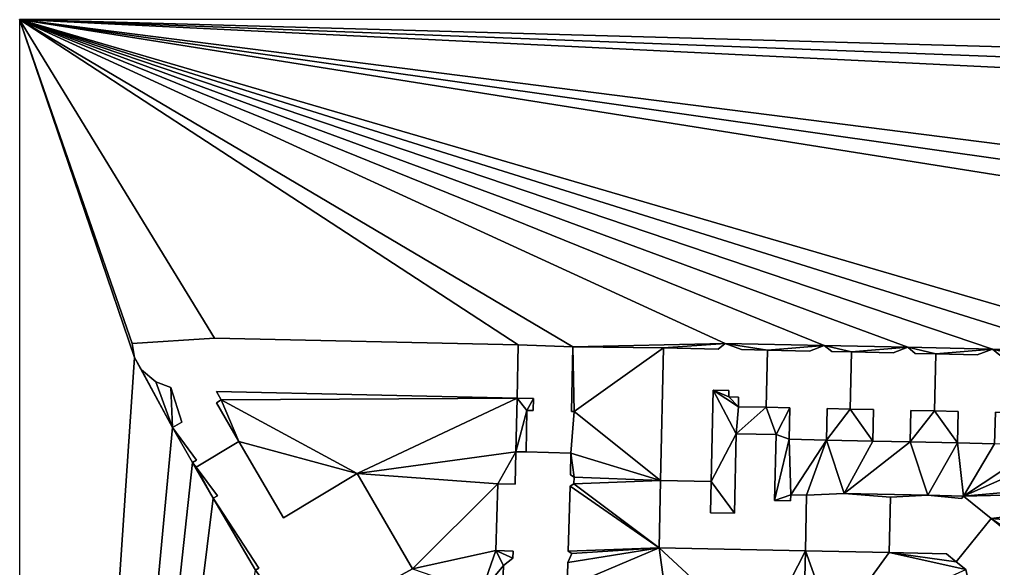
# Model space of a CAD drawing. Header units: metres. Extents: x -294 to 341, y -206 to 204.
# Drawn here: x -293.8 to -98.1, y 93.4 to 203.7 of the extents above; entities that cross this region are included whole.
import ezdxf

# ---------------------------------------------------------------- set-up
doc = ezdxf.new("R2010")
doc.units = ezdxf.units.M

msp = doc.modelspace()

# ---------------------------------------------------------------- linework, layer by layer
at = {"layer": '363100012073528'}
for points in [[(-193.85, 127.65, 14.31), (-193.85, 127.65, 14.33), (-193.61, 138.34, 14.33), (-193.61, 138.34, 14.31), (-193.85, 127.65, 14.31)], [(-190.57, 127.58, 14.33), (-190.62, 125.18, 14.33), (-191.87, 125.2, 14.33), (-192.04, 116.84, 14.33), (-183.02, 116.59, 14.33), (-182.35, 124.97, 14.33), (-182.92, 124.98, 14.33), (-182.64, 137.99, 14.33), (-193.61, 138.34, 14.33), (-193.85, 127.65, 14.33), (-190.57, 127.58, 14.33)], [(-183.02, 116.59, 0), (-192.04, 116.84, 0), (-191.87, 125.2, 0), (-190.62, 125.18, 0), (-190.57, 127.58, 0), (-193.85, 127.65, 0), (-193.61, 138.34, 0), (-182.64, 137.99, 0), (-182.92, 124.98, 0), (-182.35, 124.97, 0), (-183.02, 116.59, 0)], [(-193.61, 138.34, 14.33), (-182.64, 137.99, 14.33), (-182.64, 137.99, 0), (-193.61, 138.34, 0), (-193.61, 138.34, 14.33)], [(-182.64, 137.99, 0), (-182.64, 137.99, 14.33), (-182.92, 124.98, 14.33), (-182.92, 124.98, 0), (-182.64, 137.99, 0)], [(-190.57, 127.58, 14.33), (-193.85, 127.65, 14.33), (-193.85, 127.65, 0), (-190.57, 127.58, 0), (-190.57, 127.58, 14.33)], [(-190.62, 125.18, 0), (-190.62, 125.18, 14.33), (-190.57, 127.58, 14.33), (-190.57, 127.58, 0), (-190.62, 125.18, 0)], [(-192.04, 116.84, 14.33), (-191.87, 125.2, 14.33), (-191.87, 125.2, 0), (-192.04, 116.84, 0), (-192.04, 116.84, 14.33)], [(-191.87, 125.2, 0), (-191.87, 125.2, 14.33), (-190.62, 125.18, 14.33), (-190.62, 125.18, 0), (-191.87, 125.2, 0)], [(-183.02, 116.59, 0), (-182.35, 124.97, 0), (-182.35, 124.97, 14.33), (-183.02, 116.59, 14.33), (-183.02, 116.59, 0)], [(-182.92, 124.98, 0), (-182.92, 124.98, 14.33), (-182.35, 124.97, 14.33), (-182.35, 124.97, 0), (-182.92, 124.98, 0)], [(-183.02, 116.59, 12.72), (-183.02, 116.59, 14.33), (-192.04, 116.84, 14.33), (-192.04, 116.84, 12.72), (-183.02, 116.59, 12.72)]]:
    msp.add_polyline3d(points, dxfattribs=at)
at = {"layer": '363100012078363'}
for points in [[(-105.64, 94.79, 11.44), (-105.64, 94.79, 11.98), (-98.59, 103.47, 11.98), (-98.59, 103.47, 11.44), (-105.64, 94.79, 11.44)], [(-100.48, 78.66, 0), (-103.7, 93.21, 0), (-105.64, 94.79, 0), (-98.59, 103.47, 0), (-94.36, 100.04, 0), (-93.68, 100.19, 0), (-91.86, 91.95, 0), (-89.44, 81.12, 0), (-100.48, 78.66, 0)], [(-89.44, 81.12, 11.98), (-91.86, 91.95, 11.98), (-93.68, 100.19, 11.98), (-94.36, 100.04, 11.98), (-98.59, 103.47, 11.98), (-105.64, 94.79, 11.98), (-103.7, 93.21, 11.98), (-100.48, 78.66, 11.98), (-89.44, 81.12, 11.98)], [(-98.59, 103.47, 11.98), (-94.36, 100.04, 11.98), (-94.36, 100.04, 0), (-98.59, 103.47, 0), (-98.59, 103.47, 11.98)], [(-105.64, 94.79, 0), (-103.7, 93.21, 0), (-103.7, 93.21, 11.98), (-105.64, 94.79, 11.98), (-105.64, 94.79, 0)]]:
    msp.add_polyline3d(points, dxfattribs=at)
at = {"layer": '363100012080907'}
for points in [[(-194.68, 95.5, 0), (-194.64, 96.95, 0), (-198.13, 97.05, 0), (-197.75, 110.45, 0), (-194.26, 110.35, 0), (-194.08, 116.9, 0), (-192.04, 116.84, 0), (-183.02, 116.59, 0), (-183.15, 112.27, 0), (-182.41, 111.75, 0), (-182.45, 110.44, 0), (-183.21, 109.96, 0), (-183.58, 96.94, 0), (-182.84, 96.42, 0), (-183.64, 94.67, 0), (-183.78, 89.74, 0)], [(-183.02, 116.59, 12.72), (-192.04, 116.84, 12.72), (-194.08, 116.9, 12.72), (-194.26, 110.35, 12.72), (-197.75, 110.45, 12.72), (-198.13, 97.05, 12.72), (-194.64, 96.95, 12.72), (-194.68, 95.5, 12.72), (-196.58, 94.03, 12.72), (-196.63, 92.19, 12.72)], [(-194.26, 110.35, 0), (-194.26, 110.35, 12.72), (-194.08, 116.9, 12.72), (-194.08, 116.9, 0), (-194.26, 110.35, 0)], [(-194.08, 116.9, 0), (-194.08, 116.9, 12.72), (-192.04, 116.84, 12.72), (-192.04, 116.84, 0), (-194.08, 116.9, 0)], [(-183.78, 89.74, 12.72), (-183.64, 94.67, 12.72), (-182.84, 96.42, 12.72), (-183.58, 96.94, 12.72), (-183.21, 109.96, 12.72), (-182.45, 110.44, 12.72), (-182.41, 111.75, 12.72), (-183.15, 112.27, 12.72), (-183.02, 116.59, 12.72)], [(-183.02, 116.59, 0), (-183.02, 116.59, 12.72), (-183.15, 112.27, 12.72), (-183.15, 112.27, 0), (-183.02, 116.59, 0)], [(-183.15, 112.27, 0), (-183.15, 112.27, 12.72), (-182.41, 111.75, 12.72), (-182.41, 111.75, 0), (-183.15, 112.27, 0)], [(-182.41, 111.75, 0), (-182.41, 111.75, 12.72), (-182.45, 110.44, 12.72), (-182.45, 110.44, 0), (-182.41, 111.75, 0)], [(-198.13, 97.05, 0), (-198.13, 97.05, 12.72), (-197.75, 110.45, 12.72), (-197.75, 110.45, 0), (-198.13, 97.05, 0)], [(-197.75, 110.45, 0), (-197.75, 110.45, 12.72), (-194.26, 110.35, 12.72), (-194.26, 110.35, 0), (-197.75, 110.45, 0)], [(-183.21, 109.96, 0), (-183.21, 109.96, 12.72), (-183.58, 96.94, 12.72), (-183.58, 96.94, 0), (-183.21, 109.96, 0)], [(-182.45, 110.44, 0), (-182.45, 110.44, 12.72), (-183.21, 109.96, 12.72), (-183.21, 109.96, 0), (-182.45, 110.44, 0)], [(-194.64, 96.95, 0), (-194.64, 96.95, 12.72), (-198.13, 97.05, 12.72), (-198.13, 97.05, 0), (-194.64, 96.95, 0)], [(-194.68, 95.5, 0), (-194.68, 95.5, 12.72), (-194.64, 96.95, 12.72), (-194.64, 96.95, 0), (-194.68, 95.5, 0)], [(-182.84, 96.42, 0), (-182.84, 96.42, 12.72), (-183.64, 94.67, 12.72), (-183.64, 94.67, 0), (-182.84, 96.42, 0)], [(-183.58, 96.94, 0), (-183.58, 96.94, 12.72), (-182.84, 96.42, 12.72), (-182.84, 96.42, 0), (-183.58, 96.94, 0)], [(-196.63, 92.19, 0), (-196.58, 94.03, 0), (-194.68, 95.5, 0)], [(-196.63, 92.19, 0), (-196.63, 92.19, 12.72), (-196.58, 94.03, 12.72), (-196.58, 94.03, 0), (-196.63, 92.19, 0)], [(-196.58, 94.03, 0), (-196.58, 94.03, 12.72), (-194.68, 95.5, 12.72), (-194.68, 95.5, 0), (-196.58, 94.03, 0)], [(-183.64, 94.67, 0), (-183.64, 94.67, 12.72), (-183.78, 89.74, 12.72), (-183.78, 89.74, 0), (-183.64, 94.67, 0)]]:
    msp.add_polyline3d(points, dxfattribs=at)
at = {"layer": '363100012086741'}
for points in [[(-97.75, 124.82, 0), (-97.89, 118.5, 0), (-105.36, 118.66, 0), (-105.22, 124.98, 0), (-109.98, 125.09, 0), (-109.73, 136.56, 0), (-101.42, 136.38, 0), (-98.35, 137.49, 0), (-96.82, 136.28, 0), (-92.84, 136.19, 0), (-93.09, 124.72, 0), (-97.75, 124.82, 0)], [(-109.98, 125.09, 14.27), (-105.22, 124.98, 14.27), (-105.36, 118.66, 14.27), (-97.89, 118.5, 14.27), (-97.75, 124.82, 14.27), (-93.09, 124.72, 14.27), (-92.84, 136.19, 14.27), (-96.82, 136.28, 14.27), (-98.35, 137.49, 14.27), (-101.42, 136.38, 14.27), (-109.73, 136.56, 14.27), (-109.98, 125.09, 14.27)], [(-101.42, 136.38, 0), (-101.42, 136.38, 14.27), (-98.35, 137.49, 14.27), (-98.35, 137.49, 0), (-101.42, 136.38, 0)], [(-98.35, 137.49, 0), (-98.35, 137.49, 14.27), (-96.82, 136.28, 14.27), (-96.82, 136.28, 0), (-98.35, 137.49, 0)], [(-109.98, 125.09, 14.24), (-109.98, 125.09, 14.27), (-109.73, 136.56, 14.27), (-109.73, 136.56, 14.24), (-109.98, 125.09, 14.24)], [(-109.73, 136.56, 0), (-109.73, 136.56, 14.27), (-101.42, 136.38, 14.27), (-101.42, 136.38, 0), (-109.73, 136.56, 0)], [(-105.22, 124.98, 14.27), (-109.98, 125.09, 14.27), (-109.98, 125.09, 0), (-105.22, 124.98, 0), (-105.22, 124.98, 14.27)], [(-105.36, 118.66, 0), (-105.36, 118.66, 14.27), (-105.22, 124.98, 14.27), (-105.22, 124.98, 0), (-105.36, 118.66, 0)], [(-97.89, 118.5, 0), (-97.89, 118.5, 14.27), (-105.36, 118.66, 14.27), (-105.36, 118.66, 0), (-97.89, 118.5, 0)]]:
    msp.add_polyline3d(points, dxfattribs=at)
at = {"layer": '363100012096870'}
for points in [[(-114.88, 118.87, 14.24), (-114.74, 125.19, 14.24), (-109.98, 125.09, 14.24), (-109.73, 136.56, 14.24), (-113.84, 136.65, 14.24), (-115.36, 137.86, 14.24), (-118.3, 136.74, 14.24), (-126.64, 136.93, 14.24), (-126.89, 125.46, 14.24), (-122.25, 125.36, 14.24), (-122.39, 119.03, 14.24), (-114.88, 118.87, 14.24)], [(-114.74, 125.19, 0), (-114.88, 118.87, 0), (-122.39, 119.03, 0), (-122.25, 125.36, 0), (-126.89, 125.46, 0), (-126.64, 136.93, 0), (-118.3, 136.74, 0), (-115.36, 137.86, 0), (-113.84, 136.65, 0), (-109.73, 136.56, 0), (-109.98, 125.09, 0), (-114.74, 125.19, 0)], [(-118.3, 136.74, 0), (-118.3, 136.74, 14.24), (-115.36, 137.86, 14.24), (-115.36, 137.86, 0), (-118.3, 136.74, 0)], [(-115.36, 137.86, 0), (-115.36, 137.86, 14.24), (-113.84, 136.65, 14.24), (-113.84, 136.65, 0), (-115.36, 137.86, 0)], [(-126.64, 136.93, 0), (-126.64, 136.93, 14.24), (-118.3, 136.74, 14.24), (-118.3, 136.74, 0), (-126.64, 136.93, 0)], [(-113.84, 136.65, 0), (-113.84, 136.65, 14.24), (-109.73, 136.56, 14.24), (-109.73, 136.56, 0), (-113.84, 136.65, 0)], [(-122.25, 125.36, 0), (-122.25, 125.36, 14.24), (-126.89, 125.46, 14.24), (-126.89, 125.46, 0), (-122.25, 125.36, 0)], [(-122.39, 119.03, 0), (-122.39, 119.03, 14.24), (-122.25, 125.36, 14.24), (-122.25, 125.36, 0), (-122.39, 119.03, 0)], [(-114.74, 125.19, 0), (-114.74, 125.19, 14.24), (-114.88, 118.87, 14.24), (-114.88, 118.87, 0), (-114.74, 125.19, 0)], [(-109.98, 125.09, 0), (-109.98, 125.09, 14.24), (-114.74, 125.19, 14.24), (-114.74, 125.19, 0), (-109.98, 125.09, 0)], [(-114.88, 118.87, 0), (-114.88, 118.87, 14.24), (-122.39, 119.03, 14.24), (-122.39, 119.03, 0), (-114.88, 118.87, 0)]]:
    msp.add_polyline3d(points, dxfattribs=at)
at = {"layer": '363100012098259'}
for points in [[(-271.21, 138.65, 0), (-271.21, 138.65, 14.31), (-254.63, 139.72, 14.31), (-254.63, 139.72, 0), (-271.21, 138.65, 0)], [(-249.75, 118.96, 14.31), (-254.28, 126.74, 14.31), (-253.3, 127.29, 14.31), (-254.27, 129.01, 14.31), (-193.85, 127.65, 14.31), (-193.61, 138.34, 14.31), (-254.63, 139.72, 14.31), (-271.21, 138.65, 14.31), (-270.73, 135.82, 14.31), (-269.3, 133.33, 14.31), (-266.41, 130.93, 14.31), (-263.41, 129.77, 14.31), (-261.2, 122.83, 14.31), (-263.11, 121.73, 14.31), (-258.26, 115.19, 14.31), (-259.04, 114.72, 14.31), (-258.36, 113.76, 14.31), (-249.75, 118.96, 14.31)], [(-193.85, 127.65, 0), (-254.27, 129.01, 0), (-253.3, 127.29, 0), (-254.28, 126.74, 0), (-249.75, 118.96, 0), (-258.36, 113.76, 0), (-259.04, 114.72, 0), (-258.26, 115.19, 0), (-263.11, 121.73, 0), (-261.2, 122.83, 0), (-263.41, 129.77, 0), (-266.41, 130.93, 0), (-269.3, 133.33, 0), (-270.73, 135.82, 0), (-271.21, 138.65, 0), (-254.63, 139.72, 0), (-193.61, 138.34, 0), (-193.85, 127.65, 0)], [(-254.63, 139.72, 0), (-254.63, 139.72, 14.31), (-193.61, 138.34, 14.31), (-193.61, 138.34, 0), (-254.63, 139.72, 0)], [(-270.73, 135.82, 0), (-270.73, 135.82, 14.31), (-271.21, 138.65, 14.31), (-271.21, 138.65, 0), (-270.73, 135.82, 0)], [(-269.3, 133.33, 0), (-269.3, 133.33, 14.31), (-270.73, 135.82, 14.31), (-270.73, 135.82, 0), (-269.3, 133.33, 0)], [(-266.41, 130.93, 0), (-266.41, 130.93, 14.31), (-269.3, 133.33, 14.31), (-269.3, 133.33, 0), (-266.41, 130.93, 0)], [(-263.41, 129.77, 0), (-263.41, 129.77, 14.31), (-266.41, 130.93, 14.31), (-266.41, 130.93, 0), (-263.41, 129.77, 0)], [(-261.2, 122.83, 0), (-261.2, 122.83, 14.31), (-263.41, 129.77, 14.31), (-263.41, 129.77, 0), (-261.2, 122.83, 0)], [(-253.3, 127.29, 0), (-253.3, 127.29, 14.31), (-254.28, 126.74, 14.31), (-254.28, 126.74, 0), (-253.3, 127.29, 0)], [(-193.85, 127.65, 0), (-193.85, 127.65, 14.31), (-254.27, 129.01, 14.31), (-254.27, 129.01, 0), (-193.85, 127.65, 0)], [(-254.27, 129.01, 0), (-254.27, 129.01, 14.31), (-253.3, 127.29, 14.31), (-253.3, 127.29, 0), (-254.27, 129.01, 0)], [(-249.75, 118.96, 0), (-254.28, 126.74, 0), (-254.28, 126.74, 14.31), (-249.75, 118.96, 14.31), (-249.75, 118.96, 0)], [(-263.11, 121.73, 0), (-263.11, 121.73, 14.31), (-261.2, 122.83, 14.31), (-261.2, 122.83, 0), (-263.11, 121.73, 0)], [(-258.26, 115.19, 0), (-258.26, 115.19, 14.31), (-263.11, 121.73, 14.31), (-263.11, 121.73, 0), (-258.26, 115.19, 0)], [(-249.75, 118.96, 14.14), (-249.75, 118.96, 14.31), (-258.36, 113.76, 14.31), (-258.36, 113.76, 14.14), (-249.75, 118.96, 14.14)], [(-259.04, 114.72, 0), (-259.04, 114.72, 14.31), (-258.26, 115.19, 14.31), (-258.26, 115.19, 0), (-259.04, 114.72, 0)], [(-258.36, 113.76, 14.31), (-259.04, 114.72, 14.31), (-259.04, 114.72, 0), (-258.36, 113.76, 0), (-258.36, 113.76, 14.31)]]:
    msp.add_polyline3d(points, dxfattribs=at)
at = {"layer": '363100012106107'}
for points in [[(-118.82, 107.78, 0), (-119.07, 96.62, 0), (-135.92, 96.98, 0), (-135.68, 108.16, 0), (-128.16, 108.52, 0), (-118.82, 107.78, 0)], [(-135.68, 108.16, 11.44), (-135.92, 96.98, 11.44), (-119.07, 96.62, 11.44), (-118.82, 107.78, 11.44), (-128.16, 108.52, 11.44), (-135.68, 108.16, 11.44)], [(-135.68, 108.16, 0), (-135.68, 108.16, 11.44), (-128.16, 108.52, 11.44), (-128.16, 108.52, 0), (-135.68, 108.16, 0)], [(-128.16, 108.52, 11.44), (-118.82, 107.78, 11.44), (-118.82, 107.78, 0), (-128.16, 108.52, 0), (-128.16, 108.52, 11.44)], [(-118.82, 107.78, 11.44), (-118.82, 107.78, 11.44), (-119.07, 96.62, 11.44), (-119.07, 96.62, 11.44), (-118.82, 107.78, 11.44)], [(-119.07, 96.62, 11.44), (-135.92, 96.98, 11.44), (-135.92, 96.98, 0), (-119.07, 96.62, 0), (-119.07, 96.62, 11.44)]]:
    msp.add_polyline3d(points, dxfattribs=at)
at = {"layer": '363100012106678'}
for points in [[(-135.07, 137.11, 14.24), (-143.55, 137.29, 14.24), (-143.8, 125.83, 14.24), (-139.03, 125.72, 14.24), (-139.16, 119.39, 14.24), (-131.68, 119.23, 14.24), (-131.54, 125.56, 14.24), (-126.89, 125.46, 14.24), (-126.64, 136.93, 14.24), (-130.63, 137.01, 14.24), (-132.15, 138.22, 14.24), (-135.07, 137.11, 14.24)], [(-139.16, 119.39, 0), (-139.03, 125.72, 0), (-143.8, 125.83, 0), (-143.55, 137.29, 0), (-135.07, 137.11, 0), (-132.15, 138.22, 0), (-130.63, 137.01, 0), (-126.64, 136.93, 0), (-126.89, 125.46, 0), (-131.54, 125.56, 0), (-131.68, 119.23, 0), (-139.16, 119.39, 0)], [(-143.55, 137.29, 0), (-143.55, 137.29, 14.24), (-135.07, 137.11, 14.24), (-135.07, 137.11, 0), (-143.55, 137.29, 0)], [(-135.07, 137.11, 0), (-135.07, 137.11, 14.24), (-132.15, 138.22, 14.24), (-132.15, 138.22, 0), (-135.07, 137.11, 0)], [(-132.15, 138.22, 0), (-132.15, 138.22, 14.24), (-130.63, 137.01, 14.24), (-130.63, 137.01, 0), (-132.15, 138.22, 0)], [(-126.64, 136.93, 0), (-130.63, 137.01, 0), (-130.63, 137.01, 14.24), (-126.64, 136.93, 14.24), (-126.64, 136.93, 0)], [(-126.64, 136.93, 14.24), (-126.64, 136.93, 14.24), (-126.89, 125.46, 14.24), (-126.89, 125.46, 14.24), (-126.64, 136.93, 14.24)], [(-139.03, 125.72, 0), (-139.03, 125.72, 14.24), (-143.8, 125.83, 14.24), (-143.8, 125.83, 0), (-139.03, 125.72, 0)], [(-139.16, 119.39, 0), (-139.16, 119.39, 14.24), (-139.03, 125.72, 14.24), (-139.03, 125.72, 0), (-139.16, 119.39, 0)], [(-131.54, 125.56, 0), (-131.54, 125.56, 14.24), (-131.68, 119.23, 14.24), (-131.68, 119.23, 0), (-131.54, 125.56, 0)], [(-126.89, 125.46, 14.24), (-131.54, 125.56, 14.24), (-131.54, 125.56, 0), (-126.89, 125.46, 0), (-126.89, 125.46, 14.24)], [(-131.68, 119.23, 0), (-131.68, 119.23, 14.24), (-139.16, 119.39, 14.24), (-139.16, 119.39, 0), (-131.68, 119.23, 0)]]:
    msp.add_polyline3d(points, dxfattribs=at)
at = {"layer": '363100012115400'}
for points in [[(-154.87, 110.89, 0), (-165.03, 111.11, 0), (-164.46, 137.74, 0), (-153.48, 137.51, 0), (-152.01, 138.65, 0), (-148.77, 137.4, 0), (-143.55, 137.29, 0), (-143.8, 125.83, 0), (-149.39, 125.94, 0), (-149.35, 127.86, 0), (-151.32, 127.91, 0), (-151.29, 129.22, 0), (-154.48, 129.28, 0), (-154.87, 110.89, 0)], [(-149.39, 125.94, 14.25), (-143.8, 125.83, 14.25), (-143.55, 137.29, 14.25), (-148.77, 137.4, 14.25), (-152.01, 138.65, 14.25), (-153.48, 137.51, 14.25), (-164.46, 137.74, 14.25), (-165.03, 111.11, 14.25), (-154.87, 110.89, 14.25), (-154.48, 129.28, 14.25), (-151.29, 129.22, 14.25), (-151.32, 127.91, 14.25), (-149.35, 127.86, 14.25), (-149.39, 125.94, 14.25)], [(-165.03, 111.11, 14.25), (-164.46, 137.74, 14.25), (-164.46, 137.74, 0), (-165.03, 111.11, 0), (-165.03, 111.11, 14.25)], [(-164.46, 137.74, 0), (-164.46, 137.74, 14.25), (-153.48, 137.51, 14.25), (-153.48, 137.51, 0), (-164.46, 137.74, 0)], [(-153.48, 137.51, 0), (-153.48, 137.51, 14.25), (-152.01, 138.65, 14.25), (-152.01, 138.65, 0), (-153.48, 137.51, 0)], [(-152.01, 138.65, 0), (-152.01, 138.65, 14.25), (-148.77, 137.4, 14.25), (-148.77, 137.4, 0), (-152.01, 138.65, 0)], [(-148.77, 137.4, 14.25), (-143.55, 137.29, 14.25), (-143.55, 137.29, 0), (-148.77, 137.4, 0), (-148.77, 137.4, 14.25)], [(-143.55, 137.29, 14.24), (-143.55, 137.29, 14.25), (-143.8, 125.83, 14.25), (-143.8, 125.83, 14.24), (-143.55, 137.29, 14.24)], [(-154.87, 110.89, 0), (-154.48, 129.28, 0), (-154.48, 129.28, 14.25), (-154.87, 110.89, 14.25), (-154.87, 110.89, 0)], [(-151.29, 129.22, 0), (-151.29, 129.22, 14.25), (-154.48, 129.28, 14.25), (-154.48, 129.28, 0), (-151.29, 129.22, 0)], [(-151.32, 127.91, 0), (-151.32, 127.91, 14.25), (-151.29, 129.22, 14.25), (-151.29, 129.22, 0), (-151.32, 127.91, 0)], [(-149.35, 127.86, 0), (-149.35, 127.86, 14.25), (-151.32, 127.91, 14.25), (-151.32, 127.91, 0), (-149.35, 127.86, 0)], [(-149.39, 125.94, 0), (-149.39, 125.94, 14.25), (-149.35, 127.86, 14.25), (-149.35, 127.86, 0), (-149.39, 125.94, 0)], [(-143.8, 125.83, 14.25), (-149.39, 125.94, 14.25), (-149.39, 125.94, 0), (-143.8, 125.83, 0), (-143.8, 125.83, 14.25)], [(-154.87, 110.89, 11.47), (-154.87, 110.89, 14.25), (-165.03, 111.11, 14.25), (-165.03, 111.11, 11.47), (-154.87, 110.89, 11.47)]]:
    msp.add_polyline3d(points, dxfattribs=at)
at = {"layer": '363100012120071'}
for points in [[(-226.01, 112.49, 14.14), (-240.82, 103.62, 14.14), (-249.75, 118.96, 14.14), (-258.36, 113.76, 14.14), (-254.07, 108.01, 14.14), (-254.91, 107.55, 14.14), (-245.76, 93.53, 14.14), (-246.43, 93.12, 14.14), (-241.56, 86.35, 14.14), (-242.26, 85.93, 14.14), (-236.99, 78.77, 14.14), (-231.77, 81.82, 14.14), (-224.5, 86.31, 14.14), (-220.35, 88.74, 14.14), (-221.07, 89.97, 14.14), (-214.86, 93.35, 14.14), (-226.01, 112.49, 14.14)], [(-242.26, 85.93, 0), (-241.56, 86.35, 0), (-246.43, 93.12, 0), (-245.76, 93.53, 0), (-254.91, 107.55, 0), (-254.07, 108.01, 0), (-258.36, 113.76, 0), (-249.75, 118.96, 0), (-240.82, 103.62, 0), (-226.01, 112.49, 0), (-214.86, 93.35, 0), (-221.07, 89.97, 0), (-220.35, 88.74, 0), (-224.5, 86.31, 0), (-231.77, 81.82, 0), (-236.99, 78.77, 0), (-242.26, 85.93, 0)], [(-249.75, 118.96, 0), (-249.75, 118.96, 14.14), (-240.82, 103.62, 14.14), (-240.82, 103.62, 0), (-249.75, 118.96, 0)], [(-254.07, 108.01, 0), (-254.07, 108.01, 14.14), (-258.36, 113.76, 14.14), (-258.36, 113.76, 0), (-254.07, 108.01, 0)], [(-240.82, 103.62, 0), (-240.82, 103.62, 14.14), (-226.01, 112.49, 14.14), (-226.01, 112.49, 0), (-240.82, 103.62, 0)], [(-226.01, 112.49, 0), (-226.01, 112.49, 14.14), (-214.86, 93.35, 14.14), (-214.86, 93.35, 0), (-226.01, 112.49, 0)], [(-254.91, 107.55, 0), (-254.91, 107.55, 14.14), (-254.07, 108.01, 14.14), (-254.07, 108.01, 0), (-254.91, 107.55, 0)], [(-245.76, 93.53, 0), (-245.76, 93.53, 14.14), (-254.91, 107.55, 14.14), (-254.91, 107.55, 0), (-245.76, 93.53, 0)], [(-246.43, 93.12, 0), (-246.43, 93.12, 14.14), (-245.76, 93.53, 14.14), (-245.76, 93.53, 0), (-246.43, 93.12, 0)]]:
    msp.add_polyline3d(points, dxfattribs=at)
at = {"layer": '363100012124714'}
for points in [[(-165.32, 97.61, 11.47), (-135.92, 96.98, 11.47), (-135.68, 108.16, 11.47), (-138.85, 108.22, 11.47), (-138.88, 107.02, 11.47), (-142.1, 107.09, 11.47), (-141.81, 120.32, 11.47), (-149.81, 120.49, 11.47), (-150.16, 104.53, 11.47), (-155.01, 104.59, 11.47), (-154.87, 110.89, 11.47), (-165.03, 111.11, 11.47), (-165.32, 97.61, 11.47)], [(-135.68, 108.16, 0), (-135.92, 96.98, 0), (-165.32, 97.61, 0), (-165.03, 111.11, 0), (-154.87, 110.89, 0), (-155.01, 104.59, 0), (-150.16, 104.53, 0), (-149.81, 120.49, 0), (-141.81, 120.32, 0), (-142.1, 107.09, 0), (-138.88, 107.02, 0), (-138.85, 108.22, 0), (-135.68, 108.16, 0)], [(-150.16, 104.53, 0), (-150.16, 104.53, 11.47), (-149.81, 120.49, 11.47), (-149.81, 120.49, 0), (-150.16, 104.53, 0)], [(-149.81, 120.49, 0), (-149.81, 120.49, 11.47), (-141.81, 120.32, 11.47), (-141.81, 120.32, 0), (-149.81, 120.49, 0)], [(-141.81, 120.32, 0), (-141.81, 120.32, 11.47), (-142.1, 107.09, 11.47), (-142.1, 107.09, 0), (-141.81, 120.32, 0)], [(-165.32, 97.61, 0), (-165.32, 97.61, 11.47), (-165.03, 111.11, 11.47), (-165.03, 111.11, 0), (-165.32, 97.61, 0)], [(-154.87, 110.89, 0), (-154.87, 110.89, 11.47), (-155.01, 104.59, 11.47), (-155.01, 104.59, 0), (-154.87, 110.89, 0)], [(-138.88, 107.02, 0), (-138.88, 107.02, 11.47), (-138.85, 108.22, 11.47), (-138.85, 108.22, 0), (-138.88, 107.02, 0)], [(-138.85, 108.22, 11.47), (-135.68, 108.16, 11.47), (-135.68, 108.16, 0), (-138.85, 108.22, 0), (-138.85, 108.22, 11.47)], [(-135.68, 108.16, 11.44), (-135.68, 108.16, 11.47), (-135.92, 96.98, 11.47), (-135.92, 96.98, 11.44), (-135.68, 108.16, 11.44)], [(-142.1, 107.09, 0), (-142.1, 107.09, 11.47), (-138.88, 107.02, 11.47), (-138.88, 107.02, 0), (-142.1, 107.09, 0)], [(-155.01, 104.59, 0), (-155.01, 104.59, 11.47), (-150.16, 104.53, 11.47), (-150.16, 104.53, 0), (-155.01, 104.59, 0)], [(-135.92, 96.98, 11.47), (-165.32, 97.61, 11.47), (-165.32, 97.61, 0), (-135.92, 96.98, 0), (-135.92, 96.98, 11.47)]]:
    msp.add_polyline3d(points, dxfattribs=at)
at = {"layer": '363100012148739'}
for points in [[(-118.82, 107.78, 0), (-111.31, 108.14, 0), (-104.58, 107.47, 0), (-104.15, 107.99, 0), (-98.59, 103.47, 0), (-105.64, 94.79, 0), (-107.59, 96.37, 0), (-119.07, 96.62, 0), (-118.82, 107.78, 0)], [(-104.15, 107.99, 11.44), (-104.58, 107.47, 11.44), (-111.31, 108.14, 11.44), (-118.82, 107.78, 11.44), (-119.07, 96.62, 11.44), (-107.59, 96.37, 11.44), (-105.64, 94.79, 11.44), (-98.59, 103.47, 11.44), (-104.15, 107.99, 11.44)], [(-118.82, 107.78, 0), (-118.82, 107.78, 11.44), (-111.31, 108.14, 11.44), (-111.31, 108.14, 0), (-118.82, 107.78, 0)], [(-111.31, 108.14, 0), (-111.31, 108.14, 11.44), (-104.58, 107.47, 11.44), (-104.58, 107.47, 0), (-111.31, 108.14, 0)], [(-104.58, 107.47, 0), (-104.58, 107.47, 11.44), (-104.15, 107.99, 11.44), (-104.15, 107.99, 0), (-104.58, 107.47, 0)], [(-104.15, 107.99, 0), (-104.15, 107.99, 11.44), (-98.59, 103.47, 11.44), (-98.59, 103.47, 0), (-104.15, 107.99, 0)], [(-107.59, 96.37, 0), (-107.59, 96.37, 11.44), (-119.07, 96.62, 11.44), (-119.07, 96.62, 0), (-107.59, 96.37, 0)], [(-105.64, 94.79, 0), (-105.64, 94.79, 11.44), (-107.59, 96.37, 11.44), (-107.59, 96.37, 0), (-105.64, 94.79, 0)]]:
    msp.add_polyline3d(points, dxfattribs=at)
at = {"layer": 'GROUND'}
for points in [[(-293.84, -205.79, 0), (-270.73, 135.82, 0), (-293.84, 203.7, 0), (-293.84, -205.79, 0)], [(-271.21, 138.65, 0), (-254.63, 139.72, 0), (-293.84, 203.7, 0), (-271.21, 138.65, 0)], [(-271.21, 138.65, 0), (-293.84, 203.7, 0), (-270.73, 135.82, 0), (-271.21, 138.65, 0)], [(-293.84, 203.7, 0), (-254.63, 139.72, 0), (-193.61, 138.34, 0), (-293.84, 203.7, 0)], [(-182.64, 137.99, 0), (-293.84, 203.7, 0), (-193.61, 138.34, 0), (-182.64, 137.99, 0)], [(-293.84, 203.7, 0), (-182.64, 137.99, 0), (-152.01, 138.65, 0), (-293.84, 203.7, 0)], [(-115.36, 137.86, 0), (-293.84, 203.7, 0), (-132.15, 138.22, 0), (-115.36, 137.86, 0)], [(-293.84, 203.7, 0), (-152.01, 138.65, 0), (-132.15, 138.22, 0), (-293.84, 203.7, 0)], [(49.31, 149.14, 0), (-293.84, 203.7, 0), (-64.53, 136.76, 0), (49.31, 149.14, 0)], [(-115.36, 137.86, 0), (-98.35, 137.49, 0), (-293.84, 203.7, 0), (-115.36, 137.86, 0)], [(-81.53, 137.13, 0), (-64.53, 136.76, 0), (-293.84, 203.7, 0), (-81.53, 137.13, 0)], [(-81.53, 137.13, 0), (-293.84, 203.7, 0), (-98.35, 137.49, 0), (-81.53, 137.13, 0)], [(163.69, 181.37, 0), (-293.84, 203.7, 0), (80.65, 156.12, 0), (163.69, 181.37, 0)], [(-293.84, 203.7, 0), (64.98, 152.63, 0), (80.65, 156.12, 0), (-293.84, 203.7, 0)], [(-293.84, 203.7, 0), (49.31, 149.14, 0), (64.98, 152.63, 0), (-293.84, 203.7, 0)], [(-293.84, 203.7, 0), (183.27, 185.62, 0), (202.85, 189.88, 0), (-293.84, 203.7, 0)], [(-293.84, 203.7, 0), (202.85, 189.88, 0), (340.7, 203.7, 0), (-293.84, 203.7, 0)], [(-293.84, 203.7, 0), (163.69, 181.37, 0), (183.27, 185.62, 0), (-293.84, 203.7, 0)], [(-182.64, 137.99, 0), (-182.92, 124.98, 0), (-182.35, 124.97, 0), (-182.64, 137.99, 0)], [(-182.64, 137.99, 0), (-164.46, 137.74, 0), (-152.01, 138.65, 0), (-182.64, 137.99, 0)], [(-164.46, 137.74, 0), (-182.64, 137.99, 0), (-182.35, 124.97, 0), (-164.46, 137.74, 0)], [(-164.46, 137.74, 0), (-182.35, 124.97, 0), (-165.03, 111.11, 0), (-164.46, 137.74, 0)], [(-152.01, 138.65, 0), (-164.46, 137.74, 0), (-153.48, 137.51, 0), (-152.01, 138.65, 0)], [(-152.01, 138.65, 0), (-148.77, 137.4, 0), (-143.55, 137.29, 0), (-152.01, 138.65, 0)], [(-152.01, 138.65, 0), (-143.55, 137.29, 0), (-132.15, 138.22, 0), (-152.01, 138.65, 0)], [(-132.15, 138.22, 0), (-143.55, 137.29, 0), (-135.07, 137.11, 0), (-132.15, 138.22, 0)], [(-132.15, 138.22, 0), (-126.64, 136.93, 0), (-115.36, 137.86, 0), (-132.15, 138.22, 0)], [(-126.64, 136.93, 0), (-132.15, 138.22, 0), (-130.63, 137.01, 0), (-126.64, 136.93, 0)], [(-118.3, 136.74, 0), (-115.36, 137.86, 0), (-126.64, 136.93, 0), (-118.3, 136.74, 0)], [(-115.36, 137.86, 0), (-109.73, 136.56, 0), (-98.35, 137.49, 0), (-115.36, 137.86, 0)], [(-109.73, 136.56, 0), (-115.36, 137.86, 0), (-113.84, 136.65, 0), (-109.73, 136.56, 0)], [(-109.73, 136.56, 0), (-101.42, 136.38, 0), (-98.35, 137.49, 0), (-109.73, 136.56, 0)], [(-92.84, 136.19, 0), (-98.35, 137.49, 0), (-96.82, 136.28, 0), (-92.84, 136.19, 0)], [(-92.84, 136.19, 0), (-81.53, 137.13, 0), (-98.35, 137.49, 0), (-92.84, 136.19, 0)], [(-263.11, 121.73, 0), (-270.73, 135.82, 0), (-293.84, -205.79, 0), (-263.11, 121.73, 0)], [(-263.11, 121.73, 0), (-269.3, 133.33, 0), (-270.73, 135.82, 0), (-263.11, 121.73, 0)], [(-263.11, 121.73, 0), (-266.41, 130.93, 0), (-269.3, 133.33, 0), (-263.11, 121.73, 0)], [(-263.11, 121.73, 0), (-263.41, 129.77, 0), (-266.41, 130.93, 0), (-263.11, 121.73, 0)], [(-263.11, 121.73, 0), (-261.2, 122.83, 0), (-263.41, 129.77, 0), (-263.11, 121.73, 0)], [(-154.87, 110.89, 0), (-149.81, 120.49, 0), (-154.48, 129.28, 0), (-154.87, 110.89, 0)], [(-149.39, 125.94, 0), (-151.32, 127.91, 0), (-154.48, 129.28, 0), (-149.39, 125.94, 0)], [(-151.29, 129.22, 0), (-154.48, 129.28, 0), (-151.32, 127.91, 0), (-151.29, 129.22, 0)], [(-149.39, 125.94, 0), (-154.48, 129.28, 0), (-149.81, 120.49, 0), (-149.39, 125.94, 0)], [(-253.3, 127.29, 0), (-254.28, 126.74, 0), (-249.75, 118.96, 0), (-253.3, 127.29, 0)], [(-253.3, 127.29, 0), (-193.85, 127.65, 0), (-254.27, 129.01, 0), (-253.3, 127.29, 0)], [(-193.85, 127.65, 0), (-253.3, 127.29, 0), (-226.01, 112.49, 0), (-193.85, 127.65, 0)], [(-253.3, 127.29, 0), (-249.75, 118.96, 0), (-226.01, 112.49, 0), (-253.3, 127.29, 0)], [(-194.08, 116.9, 0), (-193.85, 127.65, 0), (-226.01, 112.49, 0), (-194.08, 116.9, 0)], [(-191.87, 125.2, 0), (-193.85, 127.65, 0), (-194.08, 116.9, 0), (-191.87, 125.2, 0)], [(-193.85, 127.65, 0), (-191.87, 125.2, 0), (-190.57, 127.58, 0), (-193.85, 127.65, 0)], [(-190.62, 125.18, 0), (-190.57, 127.58, 0), (-191.87, 125.2, 0), (-190.62, 125.18, 0)], [(-149.39, 125.94, 0), (-149.35, 127.86, 0), (-151.32, 127.91, 0), (-149.39, 125.94, 0)], [(-149.39, 125.94, 0), (-149.81, 120.49, 0), (-143.8, 125.83, 0), (-149.39, 125.94, 0)], [(-141.81, 120.32, 0), (-143.8, 125.83, 0), (-149.81, 120.49, 0), (-141.81, 120.32, 0)], [(-143.8, 125.83, 0), (-141.81, 120.32, 0), (-139.03, 125.72, 0), (-143.8, 125.83, 0)], [(-139.03, 125.72, 0), (-141.81, 120.32, 0), (-139.16, 119.39, 0), (-139.03, 125.72, 0)], [(-131.68, 119.23, 0), (-126.89, 125.46, 0), (-131.54, 125.56, 0), (-131.68, 119.23, 0)], [(-122.39, 119.03, 0), (-126.89, 125.46, 0), (-131.68, 119.23, 0), (-122.39, 119.03, 0)], [(-126.89, 125.46, 0), (-122.39, 119.03, 0), (-122.25, 125.36, 0), (-126.89, 125.46, 0)], [(-194.08, 116.9, 0), (-192.04, 116.84, 0), (-191.87, 125.2, 0), (-194.08, 116.9, 0)], [(-182.35, 124.97, 0), (-183.02, 116.59, 0), (-165.03, 111.11, 0), (-182.35, 124.97, 0)], [(-114.74, 125.19, 0), (-114.88, 118.87, 0), (-109.98, 125.09, 0), (-114.74, 125.19, 0)], [(-109.98, 125.09, 0), (-114.88, 118.87, 0), (-105.36, 118.66, 0), (-109.98, 125.09, 0)], [(-105.36, 118.66, 0), (-105.22, 124.98, 0), (-109.98, 125.09, 0), (-105.36, 118.66, 0)], [(-259.04, 114.72, 0), (-263.11, 121.73, 0), (-293.84, -205.79, 0), (-259.04, 114.72, 0)], [(-263.11, 121.73, 0), (-259.04, 114.72, 0), (-258.26, 115.19, 0), (-263.11, 121.73, 0)], [(-149.81, 120.49, 0), (-154.87, 110.89, 0), (-150.16, 104.53, 0), (-149.81, 120.49, 0)], [(-141.81, 120.32, 0), (-142.1, 107.09, 0), (-139.16, 119.39, 0), (-141.81, 120.32, 0)], [(-142.1, 107.09, 0), (-138.85, 108.22, 0), (-139.16, 119.39, 0), (-142.1, 107.09, 0)], [(-138.85, 108.22, 0), (-131.68, 119.23, 0), (-139.16, 119.39, 0), (-138.85, 108.22, 0)], [(-249.75, 118.96, 0), (-240.82, 103.62, 0), (-226.01, 112.49, 0), (-249.75, 118.96, 0)], [(-138.85, 108.22, 0), (-135.68, 108.16, 0), (-131.68, 119.23, 0), (-138.85, 108.22, 0)], [(-135.68, 108.16, 0), (-128.16, 108.52, 0), (-131.68, 119.23, 0), (-135.68, 108.16, 0)], [(-131.68, 119.23, 0), (-128.16, 108.52, 0), (-122.39, 119.03, 0), (-131.68, 119.23, 0)], [(-114.88, 118.87, 0), (-122.39, 119.03, 0), (-128.16, 108.52, 0), (-114.88, 118.87, 0)], [(-128.16, 108.52, 0), (-111.31, 108.14, 0), (-114.88, 118.87, 0), (-128.16, 108.52, 0)], [(-114.88, 118.87, 0), (-111.31, 108.14, 0), (-105.36, 118.66, 0), (-114.88, 118.87, 0)], [(-104.15, 107.99, 0), (-105.36, 118.66, 0), (-111.31, 108.14, 0), (-104.15, 107.99, 0)], [(-105.36, 118.66, 0), (-104.15, 107.99, 0), (-97.89, 118.5, 0), (-105.36, 118.66, 0)], [(-97.89, 118.5, 0), (-104.15, 107.99, 0), (-88.57, 118.3, 0), (-97.89, 118.5, 0)], [(-104.15, 107.99, 0), (-81.05, 118.14, 0), (-88.57, 118.3, 0), (-104.15, 107.99, 0)], [(-81.05, 118.14, 0), (-104.15, 107.99, 0), (-53.61, 112.52, 0), (-81.05, 118.14, 0)], [(-197.75, 110.45, 0), (-194.08, 116.9, 0), (-226.01, 112.49, 0), (-197.75, 110.45, 0)], [(-194.08, 116.9, 0), (-197.75, 110.45, 0), (-194.26, 110.35, 0), (-194.08, 116.9, 0)], [(-183.02, 116.59, 0), (-183.15, 112.27, 0), (-182.41, 111.75, 0), (-183.02, 116.59, 0)], [(-183.02, 116.59, 0), (-182.41, 111.75, 0), (-165.03, 111.11, 0), (-183.02, 116.59, 0)], [(-254.91, 107.55, 0), (-259.04, 114.72, 0), (-293.84, -205.79, 0), (-254.91, 107.55, 0)], [(-254.91, 107.55, 0), (-258.36, 113.76, 0), (-259.04, 114.72, 0), (-254.91, 107.55, 0)], [(-258.36, 113.76, 0), (-254.91, 107.55, 0), (-254.07, 108.01, 0), (-258.36, 113.76, 0)], [(-197.75, 110.45, 0), (-226.01, 112.49, 0), (-214.86, 93.35, 0), (-197.75, 110.45, 0)], [(-182.41, 111.75, 0), (-182.45, 110.44, 0), (-165.03, 111.11, 0), (-182.41, 111.75, 0)], [(-52.87, 109.21, 0), (-53.61, 112.52, 0), (-104.15, 107.99, 0), (-52.87, 109.21, 0)], [(-214.86, 93.35, 0), (-198.13, 97.05, 0), (-197.75, 110.45, 0), (-214.86, 93.35, 0)], [(-183.58, 96.94, 0), (-165.32, 97.61, 0), (-183.21, 109.96, 0), (-183.58, 96.94, 0)], [(-182.45, 110.44, 0), (-183.21, 109.96, 0), (-165.32, 97.61, 0), (-182.45, 110.44, 0)], [(-165.03, 111.11, 0), (-182.45, 110.44, 0), (-165.32, 97.61, 0), (-165.03, 111.11, 0)], [(-155.01, 104.59, 0), (-150.16, 104.53, 0), (-154.87, 110.89, 0), (-155.01, 104.59, 0)], [(-138.88, 107.02, 0), (-138.85, 108.22, 0), (-142.1, 107.09, 0), (-138.88, 107.02, 0)], [(-111.31, 108.14, 0), (-128.16, 108.52, 0), (-118.82, 107.78, 0), (-111.31, 108.14, 0)], [(-104.15, 107.99, 0), (-111.31, 108.14, 0), (-104.58, 107.47, 0), (-104.15, 107.99, 0)], [(-98.59, 103.47, 0), (-52.87, 109.21, 0), (-104.15, 107.99, 0), (-98.59, 103.47, 0)], [(-52.87, 109.21, 0), (-98.59, 103.47, 0), (-60.72, 100.35, 0), (-52.87, 109.21, 0)], [(-293.84, -205.79, 0), (-246.43, 93.12, 0), (-254.91, 107.55, 0), (-293.84, -205.79, 0)], [(-246.43, 93.12, 0), (-245.76, 93.53, 0), (-254.91, 107.55, 0), (-246.43, 93.12, 0)], [(-98.59, 103.47, 0), (-94.36, 100.04, 0), (-93.68, 100.19, 0), (-98.59, 103.47, 0)], [(-93.68, 100.19, 0), (-60.72, 100.35, 0), (-98.59, 103.47, 0), (-93.68, 100.19, 0)], [(-201.07, 88.65, 0), (-198.13, 97.05, 0), (-214.86, 93.35, 0), (-201.07, 88.65, 0)], [(-198.13, 97.05, 0), (-201.07, 88.65, 0), (-196.58, 94.03, 0), (-198.13, 97.05, 0)], [(-194.68, 95.5, 0), (-198.13, 97.05, 0), (-196.58, 94.03, 0), (-194.68, 95.5, 0)], [(-194.68, 95.5, 0), (-194.64, 96.95, 0), (-198.13, 97.05, 0), (-194.68, 95.5, 0)], [(-183.64, 94.67, 0), (-183.78, 89.74, 0), (-165.32, 97.61, 0), (-183.64, 94.67, 0)], [(-165.32, 97.61, 0), (-183.78, 89.74, 0), (-162.23, 75.16, 0), (-165.32, 97.61, 0)], [(-165.32, 97.61, 0), (-182.84, 96.42, 0), (-183.64, 94.67, 0), (-165.32, 97.61, 0)], [(-165.32, 97.61, 0), (-183.58, 96.94, 0), (-182.84, 96.42, 0), (-165.32, 97.61, 0)], [(-145.13, 78.92, 0), (-165.32, 97.61, 0), (-162.23, 75.16, 0), (-145.13, 78.92, 0)], [(-165.32, 97.61, 0), (-145.13, 78.92, 0), (-135.92, 96.98, 0), (-165.32, 97.61, 0)], [(-136.28, 80.87, 0), (-135.92, 96.98, 0), (-145.13, 78.92, 0), (-136.28, 80.87, 0)], [(-136.28, 80.87, 0), (-130.29, 81.27, 0), (-135.92, 96.98, 0), (-136.28, 80.87, 0)], [(-130.29, 81.27, 0), (-119.07, 96.62, 0), (-135.92, 96.98, 0), (-130.29, 81.27, 0)], [(-130.29, 81.27, 0), (-103.7, 93.21, 0), (-119.07, 96.62, 0), (-130.29, 81.27, 0)], [(-107.59, 96.37, 0), (-119.07, 96.62, 0), (-105.64, 94.79, 0), (-107.59, 96.37, 0)], [(-103.7, 93.21, 0), (-105.64, 94.79, 0), (-119.07, 96.62, 0), (-103.7, 93.21, 0)], [(-196.63, 92.19, 0), (-196.58, 94.03, 0), (-201.07, 88.65, 0), (-196.63, 92.19, 0)]]:
    msp.add_polyline3d(points, dxfattribs=at)

doc.saveas('drawing.dxf')
